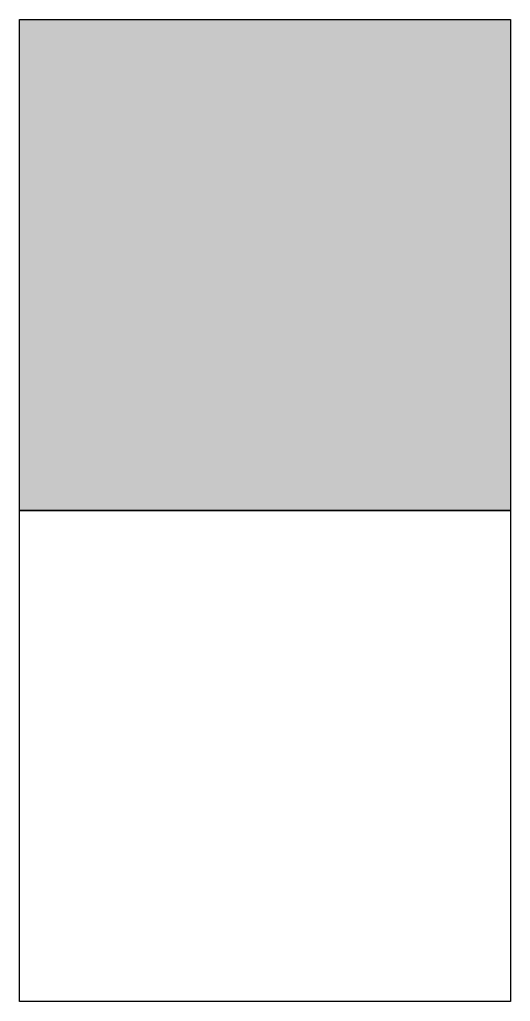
# Model space of a CAD drawing. Header units: metres. Extents: x 12652.02 to 12653.02, y 12326.19 to 12328.19.
import ezdxf

# ---------------------------------------------------------------- set-up
doc = ezdxf.new("R2010")
doc.units = ezdxf.units.M

msp = doc.modelspace()

# ---------------------------------------------------------------- hatches: boundary and pattern name
at = {"linetype": 'Continuous'}
msp.add_hatch(color=0, dxfattribs=at).paths.add_polyline_path([(12652.0178, 12328.1856), (12652.0178, 12327.1856), (12653.0178, 12327.1856), (12653.0178, 12328.1856)])

# ---------------------------------------------------------------- linework, layer by layer
at = {"color": 0, "linetype": 'Continuous'}
for points in [[(12653.0178, 12327.1856), (12652.0178, 12327.1856), (12652.0178, 12328.1856), (12653.0178, 12328.1856)], [(12653.0178, 12326.1856), (12652.0178, 12326.1856), (12652.0178, 12327.1856), (12653.0178, 12327.1856)]]:
    msp.add_lwpolyline(points, close=True, dxfattribs=at)

doc.saveas('drawing.dxf')
